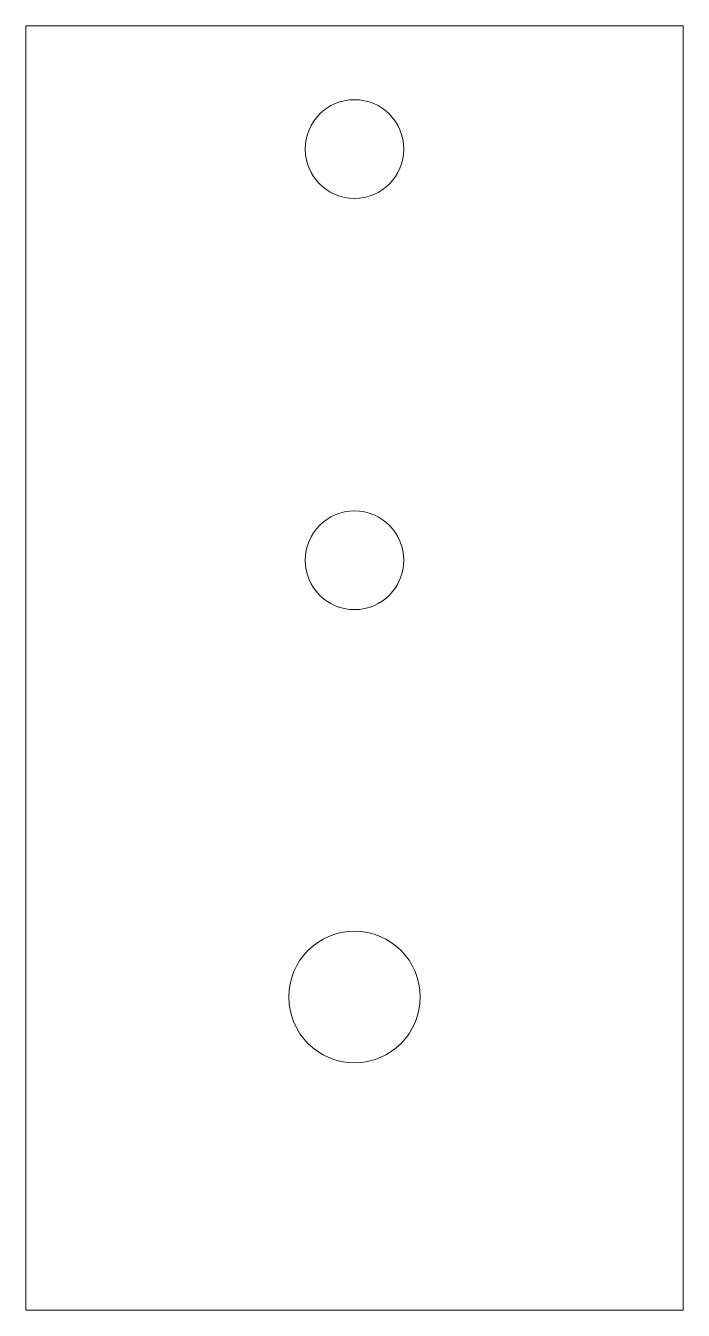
# Model space of a CAD drawing. Header units: millimetres. Extents: x 0 to 40, y 0 to 78.1.
import ezdxf

# ---------------------------------------------------------------- set-up
doc = ezdxf.new("R2010")
doc.units = ezdxf.units.MM

msp = doc.modelspace()

# ---------------------------------------------------------------- linework, layer by layer
at = {"color": 7, "linetype": 'Continuous', "lineweight": 15}
for p, q in [((40, 78.1), (0, 78.1)), ((0, 78.1), (0, 0)), ((40, 0), (40, 78.1)), ((0, 0), (40, 0))]:
    msp.add_line(p, q, dxfattribs=at)
for centre, radius in [((20, 70.6), 3), ((20, 45.6), 3), ((20, 19.05), 4)]:
    msp.add_circle(centre, radius, dxfattribs=at)

doc.saveas('drawing.dxf')
